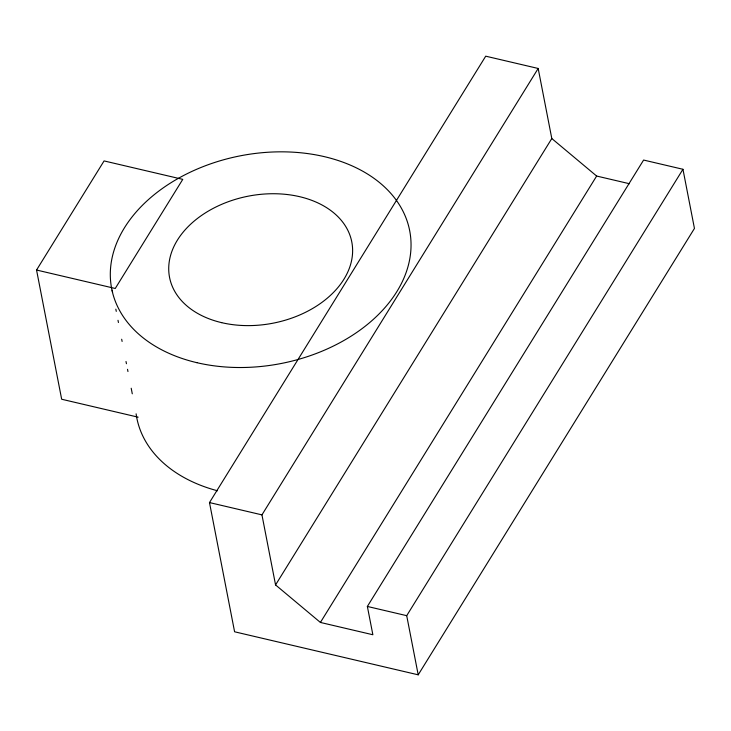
<?xml version="1.0" encoding="UTF-8"?>
<svg xmlns="http://www.w3.org/2000/svg" width="731" height="731" viewBox="0 0 731 731"><rect width="100%" height="100%" fill="white"/><g stroke="black" fill="none" stroke-linecap="round" stroke-linejoin="round"><path stroke-width="1.1" d="M36.55 270.031L104.076 160.921L182.768 179.36L115.242 288.48L36.55 270.031L61.669 399.245L138.141 417.173M538.18 68.467L261.945 514.871L275.56 584.928L320.406 622.447L372.865 634.746L367.364 606.447L643.609 160.052L682.955 169.281L694.45 228.428L418.205 674.823L234.596 631.785L209.486 502.572L485.722 56.177L538.18 68.467L551.804 138.534L596.642 176.043L629.437 183.728M275.56 584.928L551.804 138.534M320.406 622.447L596.642 176.043M418.205 674.823L406.71 615.676L682.955 169.281M209.486 502.572L261.945 514.871M367.364 606.447L406.71 615.676M112.154 290.216L112.583 292.446M115.836 309.149L116.266 311.379M118.002 320.288L118.431 322.517M121.675 339.23L122.114 341.45M126.006 361.507L126.445 363.727M127.523 369.301L127.962 371.531M131.205 388.234L132.284 393.808M217.509 490.775A151.801 105.831 -11 0 1 136.112 413.828M196.922 362.686A151.801 105.831 -11 0 0 410.493 235.821A151.801 105.831 -11 0 0 174.599 180.52A151.801 105.831 -11 0 0 196.922 362.686M221.694 322.663A92.828 64.712 -11 0 0 352.287 245.086A92.828 64.712 -11 0 0 208.043 211.268A92.828 64.712 -11 0 0 221.694 322.663"/></g></svg>
